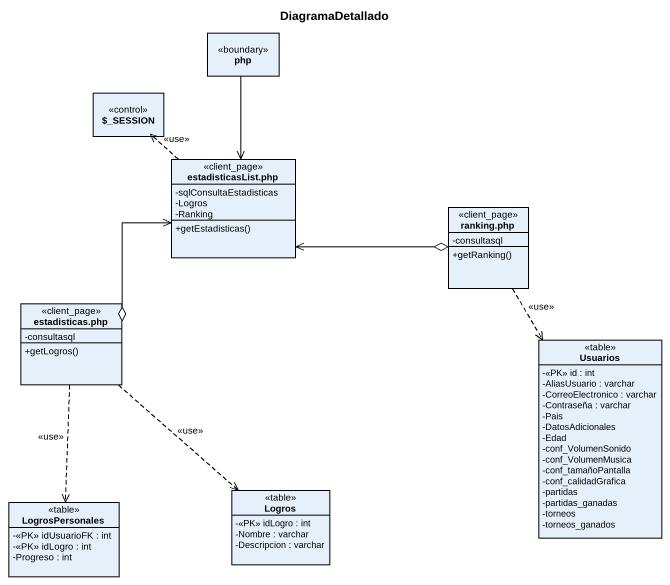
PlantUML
@startuml
title DiagramaDetallado
hide circle
hide empty members
skinparam classAttributeIconSize 0
class php <<boundary>>
class "~$_SESSION" as SESSION <<control>>
class "estadisticasList.php" as estadisticasList_php <<client_page>> {
  -sqlConsultaEstadisticas
  -Logros
  -Ranking
  +getEstadisticas()
}
class "ranking.php" as ranking_php <<client_page>> {
  -consultasql
  +getRanking()
}
class "estadisticas.php" as estadisticas_php <<client_page>> {
  -consultasql
  +getLogros()
}
class Usuarios <<table>> {
  -<<PK>> id : int
  -AliasUsuario : varchar
  -CorreoElectronico : varchar
  -Contraseña : varchar
  -Pais
  -DatosAdicionales
  -Edad
  -conf_VolumenSonido
  -conf_VolumenMusica
  -conf_tamañoPantalla
  -conf_calidadGrafica
  -partidas
  -partidas_ganadas
  -torneos
  -torneos_ganados
}
class LogrosPersonales <<table>> {
  -<<PK>> idUsuarioFK : int
  -<<PK>> idLogro : int
  -Progreso : int
}
class Logros <<table>> {
  -<<PK>> idLogro : int
  -Nombre : varchar
  -Descripcion : varchar
}
php --> estadisticasList_php
estadisticasList_php .up.> SESSION : <<use>>
ranking_php o-left-> estadisticasList_php
ranking_php ..> Usuarios : <<use>>
estadisticas_php o-up-> estadisticasList_php
estadisticas_php ..> LogrosPersonales : <<use>>
estadisticas_php ..> Logros : <<use>>
@enduml
